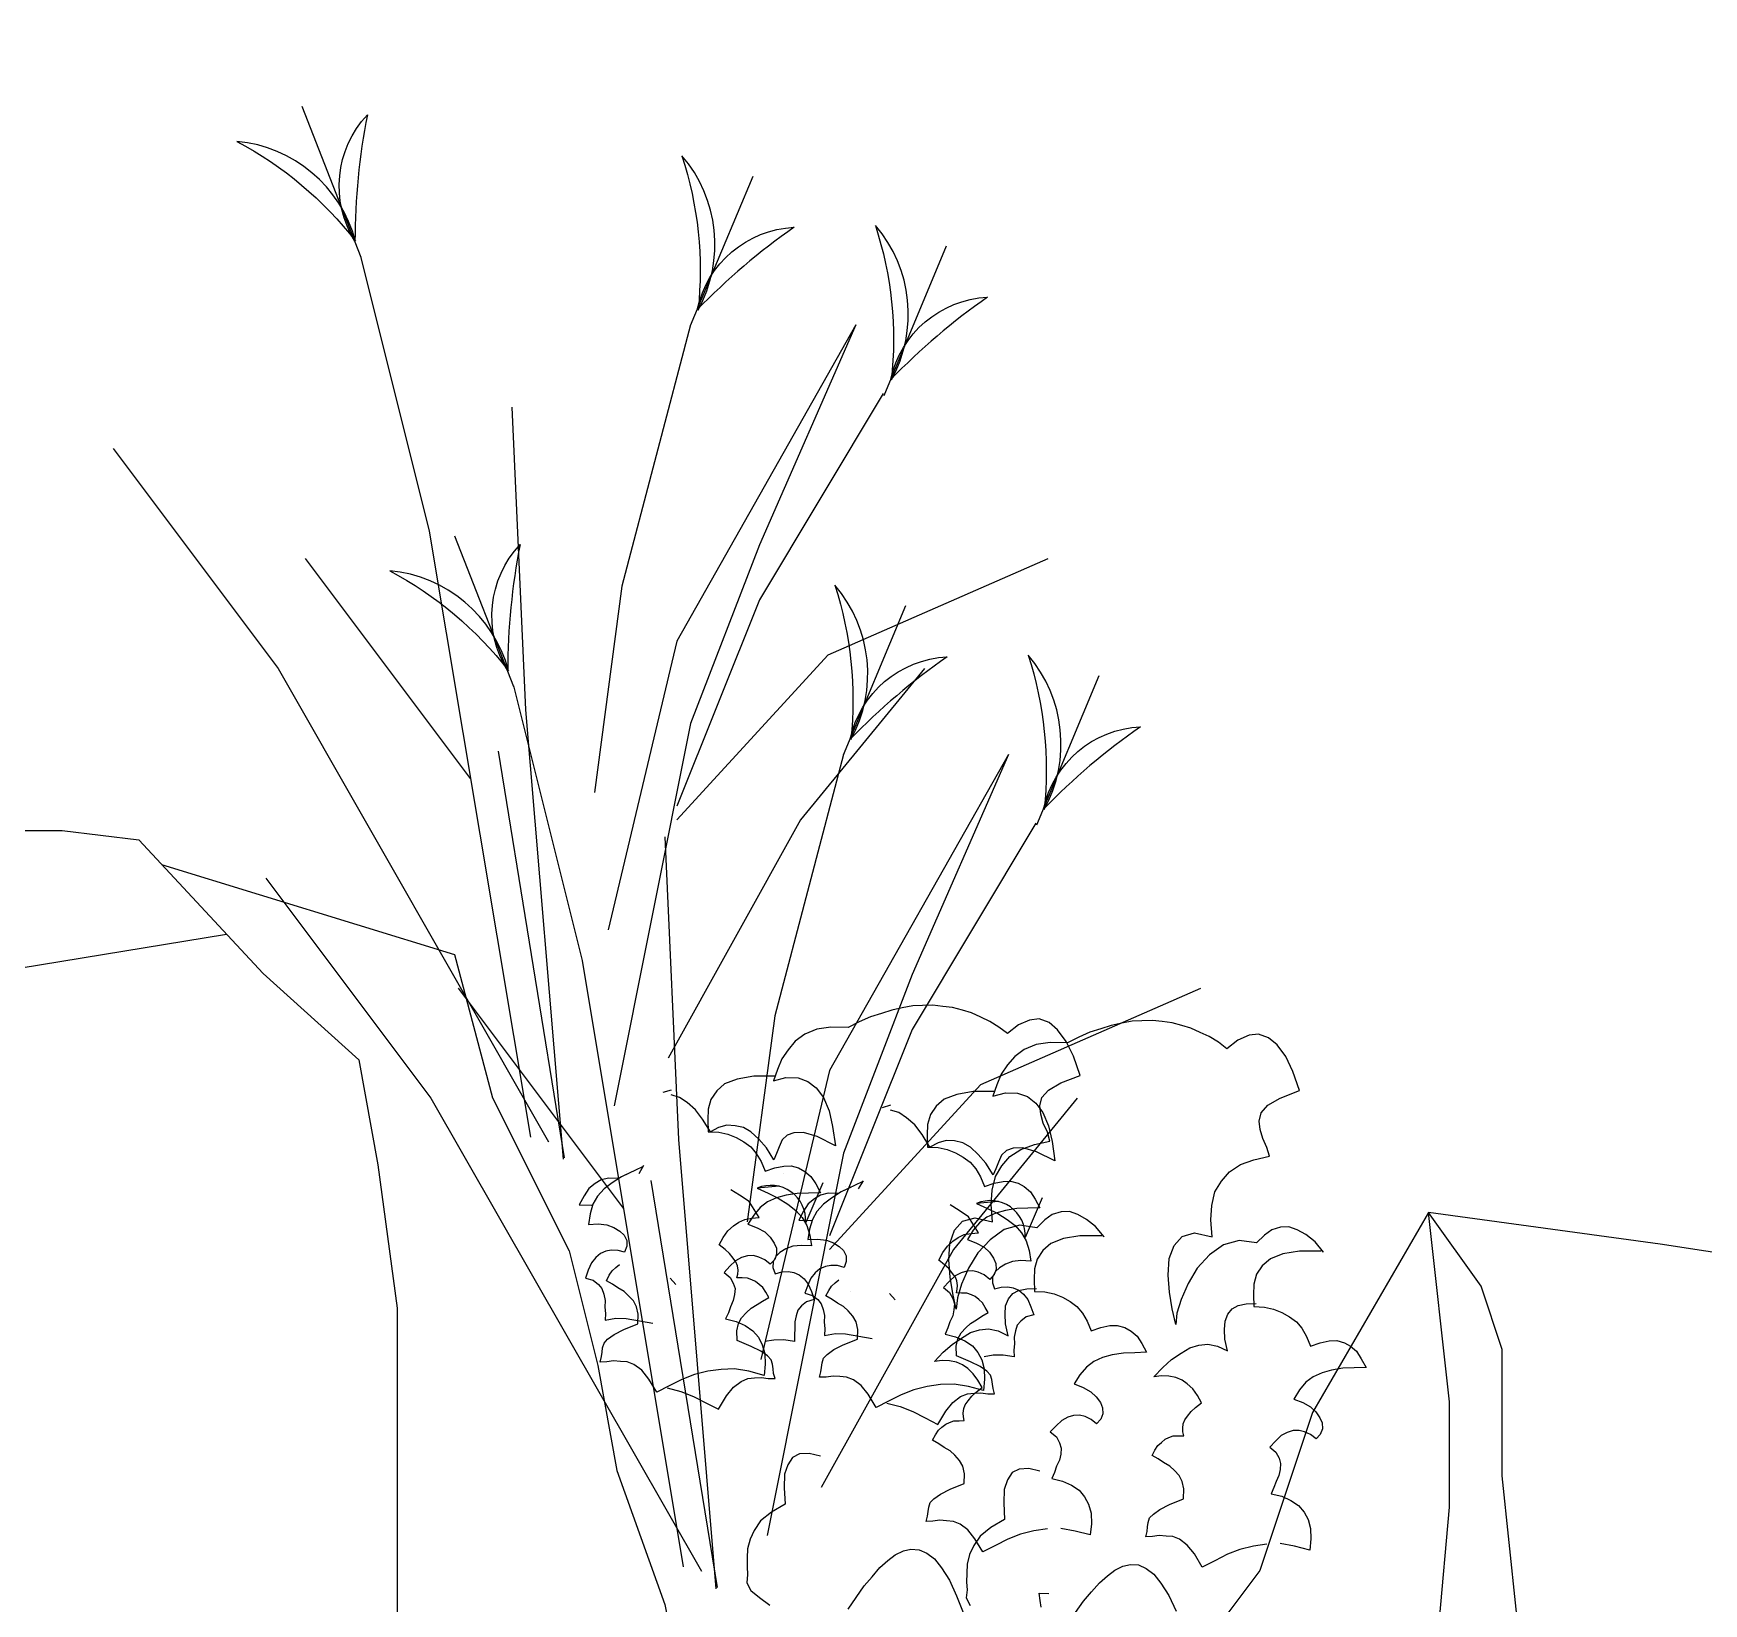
# Model space of a CAD drawing. Extents: x -90327 to 44268, y -9304 to 71606.
# Drawn here: x -1849 to -824, y -7231 to -6268 of the extents above; entities that cross this region are included whole.
import ezdxf

# ---------------------------------------------------------------- set-up
doc = ezdxf.new("R2010")
doc.units = 0
doc.header["$LTSCALE"] = 10
doc.header["$MEASUREMENT"] = 0
doc.layers.get('0').update_dxf_attribs({"linetype": 'CONTINUOUS'})
for name, color, linetype in [('0-HATCH', 8, 'CONTINUOUS'), ('0-PLANTS', 1, 'CONTINUOUS'), ('0-ROCKS', 7, 'CONTINUOUS')]:
    doc.layers.add(name, color=color, linetype=linetype)

msp = doc.modelspace()

# ---------------------------------------------------------------- hatches: boundary and pattern name
at = {"layer": '0-HATCH'}
h = msp.add_hatch(dxfattribs=at)
h.set_pattern_fill('AR-SAND', color=1, scale=30, style=0)
h.paths.add_polyline_path([(1633.6, -5360), (1629.5, -5515.6), (1604.3, -5526.4), (1598.4, -5526.4), (1598.1, -5542.9), (1616.8, -5544.8), (1628.6, -5550), (1626.4, -5633.5), (1621, -5633.7), (1596.2, -5632.6), (1595.7, -5655.6), (1604.3, -5651.4), (1626, -5651.4), (1621.4, -5826.4), (1592.1, -5826.4), (1591.6, -5851.4), (1620.7, -5851.4), (1616.8, -6001.3), (1604.3, -6026.4), (1587.9, -6026.4), (1587.1, -6067), (1604.3, -6101.4), (1604.3, -6126.4), (1585.6, -6135.7), (1585.1, -6161), (1604.3, -6151.4), (1612.9, -6151.4), (1608.3, -6326.4), (1581.6, -6326.4), (1581.1, -6351.4), (1607.6, -6351.4), (1603.1, -6526.4), (1577.4, -6526.4), (1576.9, -6551.4), (1579.3, -6551.4), (1601.3, -6595.3), (1600.4, -6628.3), (1575, -6641), (1574.5, -6666.3), (1599.7, -6653.6), (1595.2, -6826.4), (1571.1, -6826.4), (1570.6, -6851.4), (1594.5, -6851.4), (1590, -7026.4), (1566.9, -7026.4), (1566.4, -7051.4), (1579.3, -7051.4), (1588.8, -7070.4), (1587.1, -7134.9), (1564.4, -7146.3), (1563.9, -7171.6), (1586.5, -7160.3), (1582.1, -7326.4), (1560.6, -7326.4), (1560.1, -7351.4), (1581.5, -7351.4), (1576.9, -7526.4), (1556.4, -7526.4), (1555.9, -7551.4), (1576.2, -7551.4), (1573.9, -7641.6), (1553.8, -7651.6), (1553.6, -7662.9), (1573.5, -7655.2), (1571.3, -7738.1), (1552, -7738.1), (1551.5, -7763.1), (1570.2, -7763.1, -1.026529), (1570.7, -7763.6), (1559.3, -8195.6), (1529.3, -8195.6), (1137.2, -8195.6, -0.104628), (-562.9, -7852, 0.0042), (-1073.8, -7677.7, -0.015985), (-1325.4, -7599.7, 0.044404), (-1491.8, -7558.3), (-1585.7, -7558.3, -0.068752), (-1328.7, -7609.2, 0.015969), (-1076.7, -7687.3, -0.004196), (-566.5, -7861.3, 0.099988), (1060.5, -8205.6), (1579.1, -8205.6), (1664.1, -4156.1, -0.974157), (1664.6, -4155.6), (1927.1, -4155.6), (1927.1, -4135.6), (1644.7, -4135.6), (1638.1, -4385.6), (1622.4, -4385.6), (1622, -4402.4), (1651.2, -4402.4), (1647.2, -4552.4), (1634.7, -4577.4), (1618.4, -4577.4), (1618.2, -4585.8), (1635.4, -4620.2), (1635.4, -4645.2), (1616.7, -4654.5), (1616.6, -4661.5), (1635.8, -4651.9), (1644.4, -4651.9), (1639.8, -4826.9), (1613.1, -4826.9), (1612.6, -4851.9), (1639.1, -4851.9), (1634.5, -5026.9), (1608.9, -5026.9), (1608.4, -5051.9), (1610.8, -5051.9), (1632.7, -5095.9), (1631.9, -5128.9), (1606.5, -5141.5), (1606, -5166.8), (1631.2, -5154.2), (1626.7, -5326.9), (1602.6, -5326.9), (1602.1, -5351.4), (1629.3, -5351.4)])

# ---------------------------------------------------------------- linework, layer by layer
at = {"color": 1}
for p, q in [((-1648, -6404.3), (-1605.8, -6573)), ((-1445.5, -6446.5), (-1487.7, -6606.8)), ((-1344.2, -6446.5), (-1453.9, -6640.5)), ((-1344.2, -6446.5), (-1403.3, -6581.5)), ((-1327.3, -6488.7), (-1403.3, -6615.2)), ((-1555.2, -6497.1), (-1546.7, -6682.7)), ((-1799.8, -6522.4), (-1698.6, -6657.4)), ((-1605.8, -6573), (-1543.8, -6945)), ((-1403.3, -6581.5), (-1445.5, -6691.2)), ((-1580.5, -6724.9), (-1681.7, -6589.9)), ((-1361.1, -6649), (-1226.1, -6589.9)), ((-1487.7, -6606.8), (-1504.5, -6733.4)), ((-1403.3, -6615.2), (-1453.9, -6741.8)), ((-1453.9, -6640.5), (-1496.1, -6817.7)), ((-1453.9, -6750.2), (-1361.1, -6649)), ((-1698.6, -6657.4), (-1532.7, -6947.8)), ((-1302, -6657.4), (-1378, -6750.2)), ((-1554.2, -6667.9), (-1512, -6836.6)), ((-1546.7, -6682.7), (-1523.7, -6958.4)), ((-1445.5, -6691.2), (-1492.4, -6925.8)), ((-1563.6, -6708), (-1523, -6957.6)), ((-1351.7, -6710.1), (-1393.9, -6870.4)), ((-1250.5, -6710.1), (-1360.2, -6904.1)), ((-1250.5, -6710.1), (-1309.5, -6845.1)), ((-1378, -6750.2), (-1459.2, -6896.4)), ((-1233.6, -6752.2), (-1309.5, -6878.8)), ((-1461.4, -6760.7), (-1453, -6946.3)), ((-1706.1, -6786), (-1604.9, -6921)), ((-1512, -6836.6), (-1450, -7208.6)), ((-1486.7, -6988.5), (-1588, -6853.5)), ((-1309.5, -6845.1), (-1351.7, -6954.7)), ((-1267.4, -6912.6), (-1132.4, -6853.5)), ((-1393.9, -6870.4), (-1410.8, -6996.9)), ((-1309.5, -6878.8), (-1360.2, -7005.4)), ((-1360.2, -6904.1), (-1402.4, -7081.3)), ((-1360.2, -7013.8), (-1267.4, -6912.6)), ((-1604.9, -6921), (-1438.9, -7211.3)), ((-1208.3, -6921), (-1284.2, -7013.8)), ((-1453, -6946.3), (-1430, -7222)), ((-1351.7, -6954.7), (-1398.6, -7189.4)), ((-1469.9, -6971.6), (-1429.2, -7221.2)), ((-1284.2, -7013.8), (-1365.4, -7160))]:
    msp.add_line(p, q, dxfattribs=at)
for points in [[(-1647.7, -6405.1), (-1683.8, -6312.6)], [(-1445.5, -6446.9), (-1407.2, -6355.2)], [(-1326.8, -6489.8), (-1288.6, -6398.1)], [(-1553.9, -6668.7), (-1590.1, -6576.2)], [(-1351.7, -6710.4), (-1313.4, -6618.8)], [(-1233.1, -6753.3), (-1194.8, -6661.7)]]:
    msp.add_lwpolyline(points, dxfattribs=at)
for points in [[(-1651.4, -6395.3, -0.339753), (-1643.8, -6317.6, 0.048309), (-1651.4, -6395.3)], [(-1651, -6395.2, 0.313312), (-1723.8, -6333.9, -0.105216), (-1651, -6395.2)], [(-1440.9, -6437.4, 0.313312), (-1450.8, -6342.7, -0.105216), (-1440.9, -6437.4)], [(-1441.4, -6437.2, -0.339753), (-1381.9, -6386.6, 0.048309), (-1441.4, -6437.2)], [(-1322.3, -6480.3, 0.313312), (-1332.1, -6385.6, -0.105216), (-1322.3, -6480.3)], [(-1322.7, -6480.1, -0.339753), (-1263.3, -6429.5, 0.048309), (-1322.7, -6480.1)], [(-1557.7, -6658.9, -0.339753), (-1550.1, -6581.2, 0.048309), (-1557.7, -6658.9)], [(-1557.2, -6658.7, 0.313312), (-1630.1, -6597.4, -0.105216), (-1557.2, -6658.7)], [(-1347.2, -6701, 0.313312), (-1357, -6606.3, -0.105216), (-1347.2, -6701)], [(-1347.6, -6700.8, -0.339753), (-1288.1, -6650.2, 0.048309), (-1347.6, -6700.8)], [(-1228.6, -6743.9, 0.313312), (-1238.4, -6649.2, -0.105216), (-1228.6, -6743.9)], [(-1229, -6743.7, -0.339753), (-1169.5, -6693.1, 0.048309), (-1229, -6743.7)]]:
    msp.add_lwpolyline(points, format="xyb", dxfattribs=at)
at = {"layer": '0-PLANTS'}
for p, q in [((-1348.8, -6877.6), (-1348.8, -6877.6)), ((-1251.1, -6881.4), (-1251.1, -6881.4)), ((-1214.2, -6887), (-1214.2, -6887)), ((-1116.5, -6890.7), (-1116.5, -6890.7)), ((-1457.5, -6916.1), (-1462.6, -6917.6)), ((-1394.7, -6910.4), (-1394.7, -6910.4)), ((-1206.5, -6907.1), (-1206.5, -6907.1)), ((-1071.9, -6916.4), (-1071.9, -6916.4)), ((-1452.4, -6920.6), (-1457.5, -6918.9)), ((-1322.9, -6925.4), (-1327.9, -6927)), ((-1260.1, -6919.8), (-1260.1, -6919.8)), ((-1317.8, -6929.9), (-1322.9, -6928.3)), ((-1433.3, -6941.6), (-1433.3, -6941.6)), ((-1225, -6947.3), (-1225, -6947.3)), ((-1523, -6957.6), (-1523, -6957.6)), ((-1356.6, -6950.2), (-1356.6, -6950.2)), ((-1298.7, -6951), (-1298.7, -6951)), ((-1090.4, -6956.6), (-1090.4, -6956.6)), ((-1475, -6963.1), (-1487.9, -6969.2)), ((-1485, -6966.2), (-1485, -6966.2)), ((-1474.3, -6962.4), (-1477.2, -6967.4)), ((-1394.5, -6958.8), (-1394.5, -6958.8)), ((-1388.3, -6967), (-1388.3, -6967)), ((-1222, -6959.5), (-1222, -6959.5)), ((-1507.9, -6976.5), (-1510.8, -6981)), ((-1504.1, -6973.4), (-1507.9, -6976.5)), ((-1500.4, -6971.2), (-1504.1, -6973.4)), ((-1495.7, -6970), (-1500.4, -6971.2)), ((-1489.5, -6970.2), (-1495.7, -6970)), ((-1415.4, -6980.6), (-1420.8, -6977.2)), ((-1391.2, -6975.1), (-1404.6, -6976.2)), ((-1340.3, -6972.4), (-1353.2, -6978.5)), ((-1350.4, -6975.5), (-1350.4, -6975.5)), ((-1339.7, -6971.8), (-1342.6, -6976.7)), ((-1259.9, -6968.1), (-1259.9, -6968.1)), ((-1510.8, -6981), (-1513.8, -6986.4)), ((-1513.8, -6986.4), (-1506.4, -6986.7)), ((-1513.8, -6986.4), (-1513.8, -6986.4)), ((-1506.4, -6986.7), (-1505.6, -6986.7)), ((-1409.5, -6984.4), (-1415.4, -6980.6)), ((-1403.4, -6994.3), (-1409.5, -6984.4)), ((-1373.3, -6985.9), (-1376.2, -6990.4)), ((-1369.5, -6982.8), (-1373.3, -6985.9)), ((-1365.8, -6980.6), (-1369.5, -6982.8)), ((-1361.1, -6979.3), (-1365.8, -6980.6)), ((-1354.9, -6979.5), (-1361.1, -6979.3)), ((-1280.8, -6989.9), (-1286.2, -6986.5)), ((-1256.6, -6984.5), (-1270, -6985.6)), ((-1508.2, -6998.5), (-1508.2, -6998.5)), ((-1419.2, -6999.3), (-1415.9, -6997.1)), ((-1415.9, -6997.1), (-1412.2, -6995.4)), ((-1412.2, -6995.4), (-1408, -6994.6)), ((-1408, -6994.6), (-1403.4, -6994.3)), ((-1376.2, -6990.4), (-1379.1, -6995.8)), ((-1379.1, -6995.8), (-1371.8, -6996)), ((-1379.1, -6995.8), (-1379.1, -6995.8)), ((-1371.8, -6996), (-1371, -6996.1)), ((-1274.9, -6993.8), (-1280.8, -6989.9)), ((-1268.8, -7003.7), (-1274.9, -6993.8)), ((-1260.3, -6996.8), (-1260.3, -6996.8)), ((-1228.1, -6995.7), (-1233, -7000.5)), ((-1223.6, -6992.4), (-1228.1, -6995.7)), ((-1218.1, -6990.8), (-1223.6, -6992.4)), ((-1213, -6990.6), (-1218.1, -6990.8)), ((-1207.9, -6992.3), (-1213, -6990.6)), ((-1202.7, -6995.4), (-1207.9, -6992.3)), ((-1197.1, -6999.8), (-1202.7, -6995.4)), ((-1427.9, -7011), (-1425.5, -7006.5)), ((-1425.5, -7006.5), (-1422.6, -7002.4)), ((-1422.6, -7002.4), (-1419.2, -6999.3)), ((-1373.5, -7007.8), (-1373.5, -7007.8)), ((-1287.9, -7011.8), (-1284.6, -7008.7)), ((-1284.6, -7008.7), (-1281.3, -7006.5)), ((-1281.3, -7006.5), (-1277.6, -7004.7)), ((-1277.6, -7004.7), (-1273.4, -7004)), ((-1273.4, -7004), (-1268.8, -7003.7)), ((-1261.7, -7007.9), (-1269.3, -7015.9)), ((-1253.2, -7001.6), (-1261.7, -7007.9)), ((-1243.6, -6999), (-1253.2, -7001.6)), ((-1233, -7000.5), (-1243.6, -6999)), ((-1233, -7000.5), (-1233, -7000.5)), ((-1191.8, -7006.1), (-1197.1, -6999.8)), ((-1191.8, -7006.1), (-1191.8, -7006.1)), ((-1125.6, -7006.1), (-1125.6, -7006.1)), ((-1109, -7008.3), (-1118.6, -7011)), ((-1098.3, -7009.8), (-1109, -7008.3)), ((-1093.4, -7005.1), (-1098.3, -7009.8)), ((-1088.9, -7001.7), (-1093.4, -7005.1)), ((-1083.5, -7000.1), (-1088.9, -7001.7)), ((-1078.4, -7000), (-1083.5, -7000.1)), ((-1073.3, -7001.7), (-1078.4, -7000)), ((-1068.1, -7004.7), (-1073.3, -7001.7)), ((-1062.4, -7009.1), (-1068.1, -7004.7)), ((-1486, -7015.5), (-1486, -7015.5)), ((-1427.9, -7011), (-1427.9, -7011)), ((-1424.3, -7013.9), (-1427.9, -7011)), ((-1421.6, -7016.3), (-1424.3, -7013.9)), ((-1419.4, -7019.1), (-1421.6, -7016.3)), ((-1417.7, -7021.5), (-1419.4, -7019.1)), ((-1293.3, -7020.4), (-1290.8, -7015.8)), ((-1290.8, -7015.8), (-1287.9, -7011.8)), ((-1269.3, -7015.9), (-1275, -7025.3)), ((-1127.1, -7017.2), (-1134.7, -7025.3)), ((-1118.6, -7011), (-1127.1, -7017.2)), ((-1098.3, -7009.8), (-1098.3, -7009.8)), ((-1057.2, -7015.4), (-1062.4, -7009.1)), ((-1057.2, -7015.4), (-1057.2, -7015.4)), ((-1416.8, -7023.8), (-1417.7, -7021.5)), ((-1417.1, -7031.2), (-1416.5, -7028.9)), ((-1416.4, -7026.6), (-1416.8, -7023.8)), ((-1416.5, -7028.9), (-1416.4, -7026.6)), ((-1351.3, -7024.9), (-1351.3, -7024.9)), ((-1293.3, -7020.4), (-1293.3, -7020.4)), ((-1289.7, -7023.2), (-1293.3, -7020.4)), ((-1287, -7025.6), (-1289.7, -7023.2)), ((-1284.8, -7028.5), (-1287, -7025.6)), ((-1283, -7030.8), (-1284.8, -7028.5)), ((-1275, -7025.3), (-1279.3, -7035.1)), ((-1134.7, -7025.3), (-1140.3, -7034.7)), ((-1481.9, -7030.1), (-1481.9, -7030.1)), ((-1458.1, -7031.5), (-1454.6, -7035.3)), ((-1417.1, -7031.2), (-1417.1, -7031.2)), ((-1413.8, -7031.3), (-1417.1, -7031.2)), ((-1410.6, -7031.4), (-1413.8, -7031.3)), ((-1407.9, -7032.4), (-1410.6, -7031.4)), ((-1405.6, -7033.4), (-1407.9, -7032.4)), ((-1403.4, -7035.3), (-1405.6, -7033.4)), ((-1401.1, -7037.2), (-1403.4, -7035.3)), ((-1399.4, -7040), (-1401.1, -7037.2)), ((-1347.3, -7039.5), (-1347.3, -7039.5)), ((-1282.2, -7033.1), (-1283, -7030.8)), ((-1282.4, -7040.5), (-1281.9, -7038.2)), ((-1281.8, -7035.9), (-1282.2, -7033.1)), ((-1281.9, -7038.2), (-1281.8, -7035.9)), ((-1279.3, -7035.1), (-1281.8, -7043.5)), ((-1140.3, -7034.7), (-1144.6, -7044.5)), ((-1411.3, -7052.5), (-1408.4, -7049.9)), ((-1408.4, -7049.9), (-1404.7, -7047.7)), ((-1404.7, -7047.7), (-1401.4, -7045.5)), ((-1401.4, -7045.5), (-1397.6, -7043.3)), ((-1397.6, -7043.3), (-1399.4, -7040)), ((-1397.6, -7043.3), (-1397.6, -7043.3)), ((-1323.5, -7040.9), (-1319.9, -7044.7)), ((-1281.8, -7043.5), (-1282.5, -7050.4)), ((-1282.4, -7040.5), (-1282.4, -7040.5)), ((-1279.2, -7040.6), (-1282.4, -7040.5)), ((-1276, -7040.7), (-1279.2, -7040.6)), ((-1273.2, -7041.7), (-1276, -7040.7)), ((-1271, -7042.7), (-1273.2, -7041.7)), ((-1268.7, -7044.6), (-1271, -7042.7)), ((-1266.5, -7046.5), (-1268.7, -7044.6)), ((-1264.7, -7049.4), (-1266.5, -7046.5)), ((-1263, -7052.6), (-1264.7, -7049.4)), ((-1144.6, -7044.5), (-1147.1, -7052.9)), ((-1417.2, -7063.8), (-1416.1, -7059.3)), ((-1416.1, -7059.3), (-1414.2, -7055.7)), ((-1414.2, -7055.7), (-1411.3, -7052.5)), ((-1282.5, -7050.4), (-1282.5, -7050.4)), ((-1276.7, -7061.9), (-1273.8, -7059.2)), ((-1273.8, -7059.2), (-1270.1, -7057)), ((-1270.1, -7057), (-1266.8, -7054.8)), ((-1266.8, -7054.8), (-1263, -7052.6)), ((-1263, -7052.6), (-1263, -7052.6)), ((-1147.1, -7052.9), (-1147.8, -7059.8)), ((-1147.8, -7059.8), (-1147.8, -7059.8)), ((-1416.9, -7069.8), (-1417.2, -7063.8)), ((-1416.9, -7069.8), (-1416.9, -7069.8)), ((-1408.3, -7073.3), (-1416.9, -7069.8)), ((-1381.7, -7070.4), (-1381.7, -7070.4)), ((-1282.6, -7073.2), (-1281.5, -7068.6)), ((-1281.5, -7068.6), (-1279.5, -7065)), ((-1279.5, -7065), (-1276.7, -7061.9)), ((-1402.4, -7076.3), (-1408.3, -7073.3)), ((-1398.4, -7079.2), (-1402.4, -7076.3)), ((-1396.1, -7081.6), (-1398.4, -7079.2)), ((-1282.3, -7079.2), (-1282.6, -7073.2)), ((-1282.3, -7079.2), (-1282.3, -7079.2)), ((-1273.7, -7082.7), (-1282.3, -7079.2)), ((-1247, -7079.7), (-1247, -7079.7)), ((-1395.3, -7084.3), (-1396.1, -7081.6)), ((-1394.9, -7087.1), (-1395.3, -7084.3)), ((-1394.6, -7089.9), (-1394.9, -7087.1)), ((-1393.7, -7093.1), (-1394.6, -7089.9)), ((-1295.8, -7082.5), (-1295.8, -7082.5)), ((-1267.8, -7085.6), (-1273.7, -7082.7)), ((-1263.7, -7088.5), (-1267.8, -7085.6)), ((-1261.5, -7090.9), (-1263.7, -7088.5)), ((-1260.7, -7093.7), (-1261.5, -7090.9)), ((-1459.8, -7098.8), (-1451.5, -7100.9)), ((-1451.5, -7100.9), (-1443.8, -7104)), ((-1423.5, -7103.7), (-1419.2, -7098.3)), ((-1419.2, -7098.3), (-1414.5, -7094.8)), ((-1414.5, -7094.8), (-1410.3, -7093.1)), ((-1410.3, -7093.1), (-1406.2, -7092.7)), ((-1406.2, -7092.7), (-1402, -7092.4)), ((-1402, -7092.4), (-1397.9, -7093)), ((-1397.9, -7093), (-1393.7, -7093.1)), ((-1393.7, -7093.1), (-1393.7, -7093.1)), ((-1266.7, -7098.6), (-1266.7, -7098.6)), ((-1260.3, -7096.5), (-1260.7, -7093.7)), ((-1259.9, -7099.2), (-1260.3, -7096.5)), ((-1259.1, -7102.5), (-1259.9, -7099.2)), ((-1161.2, -7091.9), (-1161.2, -7091.9)), ((-1443.8, -7104), (-1436.1, -7107.9)), ((-1436.1, -7107.9), (-1428.4, -7111.8)), ((-1428.4, -7111.8), (-1423.5, -7103.7)), ((-1325.1, -7108.2), (-1316.9, -7110.3)), ((-1316.9, -7110.3), (-1309.2, -7113.3)), ((-1288.9, -7113), (-1284.6, -7107.7)), ((-1284.6, -7107.7), (-1279.9, -7104.1)), ((-1279.9, -7104.1), (-1275.7, -7102.4)), ((-1275.7, -7102.4), (-1271.5, -7102.1)), ((-1271.5, -7102.1), (-1267.4, -7101.8)), ((-1267.4, -7101.8), (-1263.2, -7102.4)), ((-1263.2, -7102.4), (-1259.1, -7102.5)), ((-1259.1, -7102.5), (-1259.1, -7102.5)), ((-1132.1, -7108), (-1132.1, -7108)), ((-1428.4, -7111.8), (-1428.4, -7111.8)), ((-1309.2, -7113.3), (-1301.5, -7117.2)), ((-1301.5, -7117.2), (-1293.8, -7121.2)), ((-1293.8, -7121.2), (-1288.9, -7113)), ((-1293.8, -7121.2), (-1293.8, -7121.2)), ((-1277.6, -7118.8), (-1277.6, -7118.8)), ((-1297, -7130.9), (-1297, -7130.9)), ((-1142.9, -7128.1), (-1142.9, -7128.1)), ((-1162.3, -7140.3), (-1162.3, -7140.3)), ((-1277.7, -7157.5), (-1277.7, -7157.5)), ((-1143.1, -7166.8), (-1143.1, -7166.8)), ((-1200.3, -7189), (-1200.3, -7189)), ((-1065.6, -7198.4), (-1065.6, -7198.4))]:
    msp.add_line(p, q, dxfattribs=at)
for points in [[(-1282.5, -7050.4), (-1284.6, -7040.8), (-1286.3, -7030.8), (-1287.1, -7020.2), (-1286.5, -7010.1), (-1283.6, -7002.1), (-1278.7, -6996.4), (-1270.9, -6994.4), (-1260.3, -6996.8), (-1261.1, -6986.2), (-1260.4, -6977.4), (-1258.4, -6969.1), (-1254.5, -6962.5), (-1249.6, -6956.8), (-1242.8, -6952.5), (-1234.6, -6949.4), (-1225, -6947.3), (-1226.6, -6941.8), (-1229.1, -6936.4), (-1230.6, -6930.9), (-1231.2, -6925.8), (-1230, -6920.7), (-1226, -6916), (-1218.4, -6911.6), (-1206.5, -6907.1), (-1210.6, -6895.2), (-1215, -6886.2), (-1220.3, -6879), (-1225.5, -6874.6), (-1231.6, -6872.4), (-1237.6, -6873.1), (-1244.4, -6876.1), (-1251.1, -6881.4), (-1256.3, -6877.4), (-1261.9, -6873.9), (-1267.5, -6871.3), (-1273.2, -6868.7), (-1278.7, -6867.1), (-1284.8, -6865.4), (-1290.8, -6864.7), (-1296.8, -6864), (-1303.2, -6864.2), (-1309.2, -6864.4), (-1315.6, -6865.5), (-1322, -6867.1), (-1328.4, -6869.1), (-1335.2, -6871.2), (-1342, -6874.2), (-1348.8, -6877.6), (-1359.4, -6877.5), (-1368.1, -6878.7), (-1375.4, -6881.7), (-1381.3, -6886.1), (-1385.7, -6891.3), (-1389.6, -6896.9), (-1392.2, -6903.4), (-1394.7, -6910.4), (-1387, -6908.3), (-1379.6, -6908.6), (-1373.5, -6910.7), (-1368.4, -6914.6), (-1364, -6920.5), (-1360.5, -6928.7), (-1358.4, -6938.3), (-1356.6, -6950.2), (-1367.8, -6944.6), (-1376.2, -6942.1), (-1382.2, -6942.3), (-1386.3, -6943.8), (-1389.4, -6946.6), (-1391.1, -6950.8), (-1392.8, -6955), (-1394.5, -6958.8), (-1398.9, -6951.5), (-1403.7, -6946.2), (-1408.5, -6941.7), (-1413.1, -6939.1), (-1418.2, -6937.9), (-1423.3, -6937.6), (-1428.3, -6939.1), (-1433.3, -6941.6), (-1438.2, -6933.9), (-1442.5, -6928.1), (-1447.7, -6923.7), (-1452.4, -6920.6)], [(-1147.8, -7059.8), (-1150, -7050.2), (-1151.7, -7040.1), (-1152.5, -7029.6), (-1151.9, -7019.4), (-1148.9, -7011.5), (-1144, -7005.8), (-1136.3, -7003.7), (-1125.6, -7006.1), (-1126.4, -6995.6), (-1125.8, -6986.8), (-1123.8, -6978.4), (-1119.8, -6971.9), (-1114.9, -6966.2), (-1108.2, -6961.8), (-1100, -6958.8), (-1090.4, -6956.6), (-1091.9, -6951.2), (-1094.4, -6945.7), (-1096, -6940.2), (-1096.6, -6935.2), (-1095.4, -6930.1), (-1091.4, -6925.4), (-1083.7, -6921), (-1071.9, -6916.4), (-1076, -6904.6), (-1080.4, -6895.5), (-1085.7, -6888.3), (-1090.9, -6883.9), (-1097, -6881.8), (-1102.9, -6882.4), (-1109.7, -6885.4), (-1116.5, -6890.7), (-1121.7, -6886.7), (-1127.3, -6883.2), (-1132.9, -6880.7), (-1138.5, -6878.1), (-1144.1, -6876.4), (-1150.1, -6874.8), (-1156.1, -6874), (-1162.2, -6873.3), (-1168.6, -6873.5), (-1174.6, -6873.7), (-1181, -6874.9), (-1187.4, -6876.4), (-1193.8, -6878.5), (-1200.6, -6880.6), (-1207.4, -6883.5), (-1214.2, -6887), (-1224.8, -6886.9), (-1233.5, -6888.1), (-1240.8, -6891.1), (-1246.6, -6895.4), (-1251.1, -6900.6), (-1255, -6906.3), (-1257.6, -6912.8), (-1260.1, -6919.8), (-1252.3, -6917.7), (-1245, -6917.9), (-1238.9, -6920), (-1233.7, -6924), (-1229.4, -6929.8), (-1225.9, -6938), (-1223.7, -6947.6), (-1222, -6959.5), (-1233.2, -6953.9), (-1241.6, -6951.4), (-1247.6, -6951.6), (-1251.7, -6953.1), (-1254.8, -6956), (-1256.5, -6960.2), (-1258.2, -6964.4), (-1259.9, -6968.1), (-1264.3, -6960.9), (-1269.1, -6955.5), (-1273.8, -6951.1), (-1278.5, -6948.5), (-1283.6, -6947.2), (-1288.7, -6946.9), (-1293.7, -6948.5), (-1298.7, -6951), (-1303.5, -6943.3), (-1307.9, -6937.4), (-1313.1, -6933), (-1317.8, -6929.9)], [(-1393.4, -6907.6), (-1393.4, -6907.6), (-1406.8, -6907.6), (-1416.9, -6909.3), (-1424.6, -6912.3), (-1429.5, -6916.6), (-1433, -6921.8), (-1434.7, -6927.8), (-1434.9, -6934.3), (-1434.7, -6941.7), (-1434.7, -6941.7), (-1428.2, -6941.9), (-1422.7, -6943.1), (-1417.5, -6945.2), (-1412.9, -6947.9), (-1408.6, -6950.9), (-1405.3, -6955), (-1402.3, -6959.9), (-1399.8, -6965.8), (-1399.8, -6965.8), (-1393.9, -6963.8), (-1388.4, -6962.7), (-1383.8, -6962.6), (-1379.2, -6963.8), (-1375.4, -6966), (-1371.7, -6969.1), (-1368.7, -6973.6), (-1365.8, -6979), (-1365.8, -6979), (-1373.2, -6979.3), (-1380.1, -6979.5), (-1386.9, -6980.6), (-1392.9, -6982.2), (-1398.3, -6984.7), (-1402.8, -6988), (-1406.8, -6992.8), (-1410.3, -6998.4), (-1410.3, -6998.4), (-1404.7, -7000.5), (-1400, -7003.1), (-1396.7, -7006.3), (-1394.3, -7009.9), (-1392.8, -7013), (-1392.7, -7016.7), (-1393.9, -7020), (-1396.6, -7022.8), (-1396.6, -7022.8), (-1399.9, -7020.2), (-1403.7, -7018.5), (-1406.9, -7017.6), (-1410.6, -7017.8), (-1414.2, -7018.8), (-1417.9, -7020.8), (-1421.4, -7024.1), (-1425, -7027.9), (-1425, -7027.9), (-1421.2, -7031), (-1419.3, -7034.6), (-1418.2, -7037.8), (-1418.6, -7041.5), (-1419.4, -7045.2), (-1421.1, -7049), (-1422.3, -7052.7), (-1424.1, -7056.4), (-1424.1, -7056.4), (-1417.6, -7058), (-1412, -7060.6), (-1407.3, -7063.7), (-1403.9, -7067.7), (-1401.5, -7072.3), (-1399.9, -7077.7), (-1399.7, -7084.2), (-1400.4, -7091.1), (-1400.4, -7091.1), (-1409.7, -7088.6), (-1418.5, -7087.1), (-1426.8, -7087.4), (-1435, -7088.5), (-1443.2, -7090.6), (-1450.9, -7093.7), (-1458.6, -7097.6), (-1466.3, -7101.5), (-1466.3, -7101.5), (-1471.2, -7093.4), (-1475.5, -7088), (-1480.3, -7084.5), (-1484.5, -7082.8), (-1488.6, -7082.5), (-1492.8, -7082.1), (-1496.9, -7082.7), (-1501, -7082.9), (-1501, -7082.9), (-1500.2, -7079.6), (-1499.8, -7076.8), (-1499.5, -7074.1), (-1498.6, -7071.3), (-1496.4, -7068.9), (-1492.4, -7066), (-1486.5, -7063), (-1477.8, -7059.5), (-1477.8, -7059.5), (-1477.6, -7053.5), (-1478.6, -7049), (-1480.6, -7045.4), (-1483.5, -7042.2), (-1486.3, -7039.6), (-1490.1, -7037.4), (-1493.4, -7035.2), (-1497.1, -7033), (-1495.4, -7029.7), (-1493.6, -7026.9), (-1491.4, -7025), (-1489.2, -7023.1)], [(-1258.8, -6917), (-1258.8, -6917), (-1272.2, -6916.9), (-1282.2, -6918.7), (-1290, -6921.7), (-1294.9, -6926), (-1298.4, -6931.1), (-1300.1, -6937.2), (-1300.3, -6943.6), (-1300.1, -6951), (-1300.1, -6951), (-1293.6, -6951.3), (-1288, -6952.5), (-1282.9, -6954.6), (-1278.2, -6957.2), (-1274, -6960.3), (-1270.6, -6964.3), (-1267.7, -6969.3), (-1265.2, -6975.2), (-1265.2, -6975.2), (-1259.3, -6973.2), (-1253.8, -6972.1), (-1249.2, -6971.9), (-1244.6, -6973.1), (-1240.8, -6975.3), (-1237, -6978.4), (-1234.1, -6982.9), (-1231.2, -6988.4), (-1231.2, -6988.4), (-1238.5, -6988.6), (-1245.4, -6988.8), (-1252.3, -6990), (-1258.2, -6991.5), (-1263.7, -6994), (-1268.2, -6997.4), (-1272.2, -7002.1), (-1275.7, -7007.8), (-1275.7, -7007.8), (-1270.1, -7009.9), (-1265.4, -7012.5), (-1262.1, -7015.6), (-1259.6, -7019.2), (-1258.2, -7022.4), (-1258, -7026.1), (-1259.3, -7029.3), (-1262, -7032.2), (-1262, -7032.2), (-1265.3, -7029.5), (-1269, -7027.8), (-1272.3, -7027), (-1276, -7027.1), (-1279.6, -7028.2), (-1283.2, -7030.1), (-1286.8, -7033.4), (-1290.4, -7037.2), (-1290.4, -7037.2), (-1286.6, -7040.3), (-1284.6, -7044), (-1283.6, -7047.2), (-1283.9, -7050.9), (-1284.7, -7054.6), (-1286.5, -7058.3), (-1287.7, -7062), (-1289.4, -7065.8), (-1289.4, -7065.8), (-1282.9, -7067.4), (-1277.3, -7070), (-1272.6, -7073), (-1269.3, -7077.1), (-1266.8, -7081.6), (-1265.3, -7087.1), (-1265.1, -7093.5), (-1265.7, -7100.4), (-1265.7, -7100.4), (-1275, -7098), (-1283.8, -7096.4), (-1292.1, -7096.7), (-1300.4, -7097.9), (-1308.6, -7100), (-1316.3, -7103), (-1324, -7106.9), (-1331.7, -7110.9), (-1331.7, -7110.9), (-1336.6, -7102.7), (-1340.9, -7097.4), (-1345.6, -7093.8), (-1349.8, -7092.1), (-1354, -7091.8), (-1358.1, -7091.5), (-1362.3, -7092.1), (-1366.4, -7092.2), (-1366.4, -7092.2), (-1365.6, -7089), (-1365.2, -7086.2), (-1364.8, -7083.4), (-1364, -7080.6), (-1361.8, -7078.2), (-1357.7, -7075.3), (-1351.8, -7072.4), (-1343.2, -7068.9), (-1343.2, -7068.9), (-1342.9, -7062.9), (-1344, -7058.3), (-1346, -7054.7), (-1348.8, -7051.6), (-1351.7, -7048.9), (-1355.4, -7046.7), (-1358.7, -7044.5), (-1362.5, -7042.3), (-1360.7, -7039.1), (-1359, -7036.3), (-1356.8, -7034.3), (-1354.5, -7032.4)], [(-1481.6, -6966.2), (-1487.9, -6969.2), (-1493.7, -6972.9), (-1498.6, -6976.7), (-1502.6, -6981.1), (-1505.4, -6986), (-1507.2, -6991.9), (-1508.2, -6998.5), (-1502.2, -6998.2), (-1496.9, -6998.8), (-1492.6, -7000.3), (-1488.9, -7002.7), (-1486.3, -7005), (-1484.7, -7008.3), (-1484.6, -7011.8), (-1486, -7015.5), (-1490, -7014.4), (-1494.2, -7014.3), (-1497.5, -7014.8), (-1500.8, -7016.4), (-1503.7, -7018.8), (-1506.3, -7022), (-1508.3, -7026.5), (-1510, -7031.4), (-1505.3, -7032.7), (-1502.1, -7035.3), (-1499.9, -7037.8), (-1498.7, -7041.3), (-1498, -7045.1), (-1498.1, -7049.2), (-1497.8, -7053.1), (-1497.9, -7057.2), (-1491.3, -7056.1), (-1485.1, -7056.3), (-1468.7, -7059.1)], [(-1347, -6975.6), (-1353.2, -6978.5), (-1359.1, -6982.3), (-1363.9, -6986.1), (-1368, -6990.5), (-1370.8, -6995.4), (-1372.5, -7001.3), (-1373.5, -7007.8), (-1367.6, -7007.6), (-1362.2, -7008.1), (-1357.9, -7009.7), (-1354.3, -7012), (-1351.7, -7014.4), (-1350.1, -7017.7), (-1350, -7021.2), (-1351.3, -7024.9), (-1355.4, -7023.7), (-1359.5, -7023.6), (-1362.8, -7024.2), (-1366.2, -7025.7), (-1369.1, -7028.1), (-1371.7, -7031.4), (-1373.6, -7035.8), (-1375.4, -7040.7), (-1370.7, -7042.1), (-1367.5, -7044.6), (-1365.3, -7047.2), (-1364.1, -7050.7), (-1363.4, -7054.4), (-1363.5, -7058.5), (-1363.2, -7062.4), (-1363.3, -7066.6), (-1356.7, -7065.5), (-1350.5, -7065.6), (-1334.1, -7068.5)], [(-1193.3, -7005.5), (-1193.3, -7005.5), (-1206.7, -7005.5), (-1216.7, -7007.2), (-1224.5, -7010.2), (-1229.4, -7014.5), (-1232.9, -7019.7), (-1234.6, -7025.8), (-1234.8, -7032.2), (-1234.6, -7039.6), (-1234.6, -7039.6), (-1228.1, -7039.8), (-1222.5, -7041), (-1217.4, -7043.2), (-1212.7, -7045.8), (-1208.5, -7048.9), (-1205.1, -7052.9), (-1202.2, -7057.9), (-1199.7, -7063.8), (-1199.7, -7063.8), (-1193.8, -7061.7), (-1188.3, -7060.6), (-1183.7, -7060.5), (-1179.1, -7061.7), (-1175.3, -7063.9), (-1171.5, -7067), (-1168.6, -7071.5), (-1165.7, -7076.9), (-1165.7, -7076.9), (-1173, -7077.2), (-1179.9, -7077.4), (-1186.8, -7078.5), (-1192.7, -7080.1), (-1198.2, -7082.6), (-1202.7, -7086), (-1206.7, -7090.7), (-1210.2, -7096.3), (-1210.2, -7096.3), (-1204.6, -7098.5), (-1199.9, -7101.1), (-1196.6, -7104.2), (-1194.1, -7107.8), (-1192.7, -7111), (-1192.5, -7114.6), (-1193.8, -7117.9), (-1196.5, -7120.8), (-1196.5, -7120.8), (-1199.8, -7118.1), (-1203.5, -7116.4), (-1206.8, -7115.6), (-1210.5, -7115.7), (-1214.1, -7116.7), (-1217.7, -7118.7), (-1221.3, -7122), (-1224.9, -7125.8), (-1224.9, -7125.8), (-1221.1, -7128.9), (-1219.1, -7132.5), (-1218.1, -7135.7), (-1218.4, -7139.4), (-1219.2, -7143.1), (-1221, -7146.9), (-1222.2, -7150.6), (-1223.9, -7154.3), (-1223.9, -7154.3), (-1217.4, -7156), (-1211.8, -7158.5), (-1207.1, -7161.6), (-1203.8, -7165.7), (-1201.3, -7170.2), (-1199.8, -7175.7), (-1199.6, -7182.1), (-1200.3, -7189), (-1209.5, -7186.6), (-1218.3, -7185)], [(-1058.7, -7014.9), (-1058.7, -7014.9), (-1072, -7014.9), (-1082.1, -7016.6), (-1089.8, -7019.6), (-1094.8, -7023.9), (-1098.3, -7029.1), (-1099.9, -7035.1), (-1100.2, -7041.6), (-1099.9, -7048.9), (-1099.9, -7048.9), (-1093.5, -7049.2), (-1087.9, -7050.4), (-1082.8, -7052.5), (-1078.1, -7055.1), (-1073.8, -7058.2), (-1070.5, -7062.2), (-1067.6, -7067.2), (-1065.1, -7073.1), (-1065.1, -7073.1), (-1059.2, -7071.1), (-1053.7, -7070), (-1049.1, -7069.8), (-1044.4, -7071.1), (-1040.7, -7073.2), (-1036.9, -7076.3), (-1034, -7080.9), (-1031, -7086.3), (-1031, -7086.3), (-1038.4, -7086.5), (-1045.3, -7086.7), (-1052.2, -7087.9), (-1058.1, -7089.5), (-1063.5, -7091.9), (-1068, -7095.3), (-1072, -7100), (-1075.5, -7105.7), (-1075.5, -7105.7), (-1069.9, -7107.8), (-1065.2, -7110.4), (-1061.9, -7113.5), (-1059.5, -7117.1), (-1058, -7120.3), (-1057.9, -7124), (-1059.2, -7127.3), (-1061.8, -7130.1), (-1061.8, -7130.1), (-1065.2, -7127.4), (-1068.9, -7125.7), (-1072.1, -7124.9), (-1075.8, -7125), (-1079.5, -7126.1), (-1083.1, -7128), (-1086.7, -7131.4), (-1090.2, -7135.2), (-1090.2, -7135.2), (-1086.4, -7138.3), (-1084.5, -7141.9), (-1083.5, -7145.1), (-1083.8, -7148.8), (-1084.6, -7152.5), (-1086.3, -7156.2), (-1087.6, -7159.9), (-1089.3, -7163.7), (-1089.3, -7163.7), (-1082.8, -7165.3), (-1077.2, -7167.9), (-1072.5, -7171), (-1069.1, -7175), (-1066.7, -7179.5), (-1065.1, -7185), (-1064.9, -7191.4), (-1065.6, -7198.4), (-1074.9, -7195.9), (-1083.7, -7194.3)], [(-1226.6, -7185.3), (-1234.9, -7186.5), (-1243.1, -7188.6), (-1250.8, -7191.6), (-1258.5, -7195.5), (-1266.2, -7199.4), (-1266.2, -7199.4), (-1271.1, -7191.3), (-1275.4, -7185.9), (-1280.1, -7182.4), (-1284.3, -7180.7), (-1288.5, -7180.4), (-1292.6, -7180), (-1296.8, -7180.6), (-1300.9, -7180.8), (-1300.9, -7180.8), (-1300.1, -7177.5), (-1299.7, -7174.7), (-1299.3, -7172), (-1298.5, -7169.2), (-1296.3, -7166.8), (-1292.2, -7163.9), (-1286.3, -7161), (-1277.7, -7157.5), (-1277.4, -7151.5), (-1278.5, -7146.9), (-1280.5, -7143.3), (-1283.3, -7140.1), (-1286.2, -7137.5), (-1289.9, -7135.3), (-1293.2, -7133.1), (-1297, -7130.9), (-1295.2, -7127.6), (-1293.5, -7124.8), (-1291.3, -7122.9), (-1289, -7121), (-1286.7, -7120), (-1284, -7119), (-1280.8, -7118.9), (-1277.6, -7118.8), (-1278.1, -7116.5), (-1278.2, -7114.2), (-1277.8, -7111.4), (-1277, -7109.1), (-1275.2, -7106.7), (-1273, -7103.9), (-1270.3, -7101.5), (-1266.7, -7098.6), (-1269.2, -7094.1), (-1272.1, -7090.1), (-1275.4, -7086.9), (-1278.7, -7084.7), (-1282.4, -7083), (-1286.6, -7082.2), (-1291.2, -7081.9), (-1295.8, -7082.5), (-1290.5, -7076.8), (-1285.1, -7072.1), (-1279.2, -7068.2), (-1273.8, -7064.8), (-1268.3, -7063.2), (-1262.8, -7062.6), (-1256.8, -7063.8), (-1250.7, -7066.8), (-1250.7, -7066.8), (-1252.3, -7059.5), (-1252.5, -7053.5), (-1252.2, -7048.4), (-1250.5, -7044.2), (-1247.9, -7040.9), (-1244.3, -7039), (-1239.2, -7037.9), (-1233.2, -7037.7)], [(-1092, -7194.6), (-1100.2, -7195.8), (-1108.5, -7197.9), (-1116.2, -7200.9), (-1123.9, -7204.9), (-1131.6, -7208.8), (-1131.6, -7208.8), (-1136.4, -7200.7), (-1140.8, -7195.3), (-1145.5, -7191.7), (-1149.7, -7190), (-1153.8, -7189.7), (-1158, -7189.4), (-1162.1, -7190), (-1166.3, -7190.1), (-1166.3, -7190.1), (-1165.4, -7186.9), (-1165.1, -7184.1), (-1164.7, -7181.3), (-1163.9, -7178.5), (-1161.6, -7176.2), (-1157.6, -7173.3), (-1151.7, -7170.3), (-1143.1, -7166.8), (-1142.8, -7160.8), (-1143.9, -7156.2), (-1145.8, -7152.6), (-1148.7, -7149.5), (-1151.5, -7146.8), (-1155.3, -7144.6), (-1158.6, -7142.4), (-1162.3, -7140.3), (-1160.6, -7137), (-1158.9, -7134.2), (-1156.6, -7132.3), (-1154.4, -7130.3), (-1152.1, -7129.3), (-1149.4, -7128.3), (-1146.2, -7128.2), (-1142.9, -7128.1), (-1143.5, -7125.8), (-1143.6, -7123.5), (-1143.2, -7120.8), (-1142.3, -7118.4), (-1140.6, -7116.1), (-1138.4, -7113.2), (-1135.7, -7110.9), (-1132.1, -7108), (-1134.5, -7103.5), (-1137.4, -7099.4), (-1140.8, -7096.3), (-1144, -7094.1), (-1147.8, -7092.4), (-1152, -7091.6), (-1156.6, -7091.3), (-1161.2, -7091.9), (-1155.8, -7086.2), (-1150.4, -7081.4), (-1144.6, -7077.5), (-1139.2, -7074.1), (-1133.7, -7072.6), (-1128.2, -7071.9), (-1122.2, -7073.1), (-1116.1, -7076.1), (-1116.1, -7076.1), (-1117.7, -7068.8), (-1117.9, -7062.9), (-1117.6, -7057.8), (-1115.9, -7053.6), (-1113.2, -7050.3), (-1109.6, -7048.3), (-1104.6, -7047.2), (-1098.6, -7047)], [(-1365.8, -7140.6), (-1372.7, -7139), (-1378.7, -7139.2), (-1382.9, -7141.4), (-1385.8, -7145.9), (-1387.8, -7151.8), (-1388.1, -7160.1), (-1387.5, -7170.2), (-1387.5, -7170.2), (-1395.9, -7175), (-1402.6, -7180.3), (-1406.4, -7186.2), (-1408.9, -7191.6), (-1410.5, -7197.6), (-1410.7, -7203.1), (-1410.8, -7208.6), (-1410.5, -7213.2), (-1410.5, -7213.2), (-1411.1, -7218.3), (-1408.5, -7223), (-1403.2, -7227.3), (-1396.9, -7232.1)], [(-1231.2, -7149.9), (-1238, -7148.3), (-1244, -7148.6), (-1248.2, -7150.7), (-1251.1, -7155.2), (-1253.2, -7161.2), (-1253.4, -7169.4), (-1252.9, -7179.6), (-1252.9, -7179.6), (-1261.3, -7184.4), (-1267.9, -7189.7), (-1271.8, -7195.5), (-1274.3, -7201), (-1275.8, -7206.9), (-1276, -7212.4), (-1276.2, -7218), (-1275.9, -7222.6), (-1275.9, -7222.6), (-1276.5, -7227.6), (-1273.9, -7232.3)], [(-1348.8, -7234.5), (-1343.9, -7227.4), (-1339.1, -7220.3), (-1334.2, -7214.7), (-1329.3, -7209), (-1324.4, -7204.7), (-1319.9, -7201.3), (-1314.9, -7198.8), (-1310.4, -7197.8), (-1305.3, -7198.1), (-1300.6, -7200.2), (-1295.9, -7203.7), (-1291.6, -7209.1), (-1286.7, -7216.8), (-1282.3, -7226.3), (-1277.8, -7237.7)], [(-1209.3, -7236.7), (-1204.5, -7229.7), (-1199.6, -7224), (-1194.7, -7218.3), (-1189.8, -7214), (-1185.3, -7210.6), (-1180.3, -7208.2), (-1175.7, -7207.1), (-1170.7, -7207.4), (-1166, -7209.6), (-1161.3, -7213.1), (-1156.9, -7218.5), (-1152.1, -7226.1), (-1147.6, -7235.7)], [(-1230.5, -7233.4), (-1231.1, -7229.3), (-1231.7, -7224.7), (-1231.7, -7224.7), (-1225.7, -7224.9)]]:
    msp.add_lwpolyline(points, dxfattribs=at)
for points in [[(-1364.4, -6972.9), (-1374.9, -6997.2, 0.555944), (-1404.6, -6976.2), (-1397.9, -6979.4), (-1391.7, -6982.3), (-1385.8, -6986.1), (-1381, -6989.9), (-1377, -6994.3), (-1374.2, -6999.2), (-1372.4, -7005.1), (-1371.4, -7011.6), (-1371.4, -7011.6), (-1377.4, -7011.4), (-1382.7, -7011.9), (-1387, -7013.5), (-1390.7, -7015.8), (-1393.3, -7018.2), (-1394.8, -7021.5), (-1395, -7025), (-1393.6, -7028.7), (-1393.6, -7028.7), (-1389.5, -7027.5), (-1385.4, -7027.4), (-1382.1, -7028), (-1378.8, -7029.5), (-1375.8, -7031.9), (-1373.3, -7035.2), (-1371.3, -7039.6), (-1369.6, -7044.5), (-1369.6, -7044.5), (-1374.3, -7045.9), (-1377.5, -7048.4), (-1379.7, -7051), (-1380.8, -7054.5), (-1381.6, -7058.2), (-1381.5, -7062.3), (-1381.8, -7066.3), (-1381.7, -7070.4), (-1388.3, -7069.3), (-1394.5, -7069.5), (-1400, -7070.4)], [(-1229.8, -6982.2), (-1240.2, -7006.5, 0.555944), (-1270, -6985.6), (-1263.3, -6988.7), (-1257.1, -6991.7), (-1251.2, -6995.4), (-1246.4, -6999.2), (-1242.4, -7003.6), (-1239.6, -7008.5), (-1237.8, -7014.4), (-1236.8, -7021), (-1236.8, -7021), (-1242.8, -7020.7), (-1248.1, -7021.3), (-1252.4, -7022.8), (-1256, -7025.2), (-1258.6, -7027.5), (-1260.2, -7030.8), (-1260.3, -7034.3), (-1259, -7038), (-1259, -7038), (-1254.9, -7036.9), (-1250.8, -7036.8), (-1247.5, -7037.3), (-1244.2, -7038.9), (-1241.2, -7041.3), (-1238.7, -7044.5), (-1236.7, -7049), (-1234.9, -7053.9), (-1234.9, -7053.9), (-1239.6, -7055.2), (-1242.9, -7057.8), (-1245.1, -7060.3), (-1246.2, -7063.8), (-1246.9, -7067.6), (-1246.8, -7071.7), (-1247.1, -7075.6), (-1247, -7079.7), (-1253.7, -7078.6), (-1259.8, -7078.8), (-1265.4, -7079.8)]]:
    msp.add_lwpolyline(points, format="xyb", dxfattribs=at)
at = {"layer": '0-ROCKS'}
for points in [[(-1895.6, -6756.7), (-1831, -6756.7), (-1784.1, -6762.5), (-1784.1, -6762.5), (-1707.8, -6844.6), (-1649.1, -6897.4), (-1637.4, -6961.9), (-1625.6, -7049.8), (-1625.6, -7131.9), (-1625.6, -7196.4), (-1625.6, -7249.2), (-1643.2, -7348.8), (-1643.2, -7430.9), (-1649.1, -7513), (-1668.6, -7631.8)], [(-1770.1, -6777.6), (-1590.4, -6832.9), (-1567, -6920.8), (-1567, -6920.8), (-1520, -7014.6), (-1502.4, -7085), (-1490.7, -7149.5), (-1461.4, -7231.6), (-1437.9, -7348.8), (-1426.1, -7407.5), (-1414.4, -7454.4), (-1420.3, -7524.7), (-1436.8, -7558.3)]]:
    msp.add_lwpolyline(points, dxfattribs=at)
at = {"layer": '0-ROCKS', "color": 8}
for points in [[(-1730.2, -6820.5), (-1983.6, -6862.2), (-2059.8, -6932.5), (-2124.4, -6973.6), (-2142, -7032.2), (-2171.3, -7085), (-2218.3, -7178.8), (-2241.7, -7260.9), (-2241.7, -7331.2), (-2259.3, -7407.5), (-2247.6, -7583.4), (-2230, -7630.3), (-2182.3, -7702.6)], [(-621.1, -7821.1), (-621.1, -7682.2), (-579.1, -7553.1), (-546.8, -7391.6), (-579.1, -7230.2), (-579.1, -7230.2), (-682.5, -7036.4), (-850.6, -7010.6), (-992.8, -6991.2), (-992.8, -6991.2), (-1063.9, -7113.9), (-1096.2, -7210.8), (-1135, -7262.4), (-1173.7, -7359.3), (-1186.7, -7423.9), (-1180.2, -7514.3), (-1167.3, -7553.1), (-1154.6, -7644.2)], [(-1033, -7680.2), (-1044.5, -7482), (-992.8, -7372.2), (-986.3, -7243.1), (-979.8, -7172), (-979.8, -7107.4), (-992.8, -6991.2)], [(-934.6, -7275.4), (-947.5, -7152.7), (-947.5, -7075.2), (-960.5, -7036.4), (-992.8, -6991.2)]]:
    msp.add_lwpolyline(points, dxfattribs=at)

doc.saveas('drawing.dxf')
